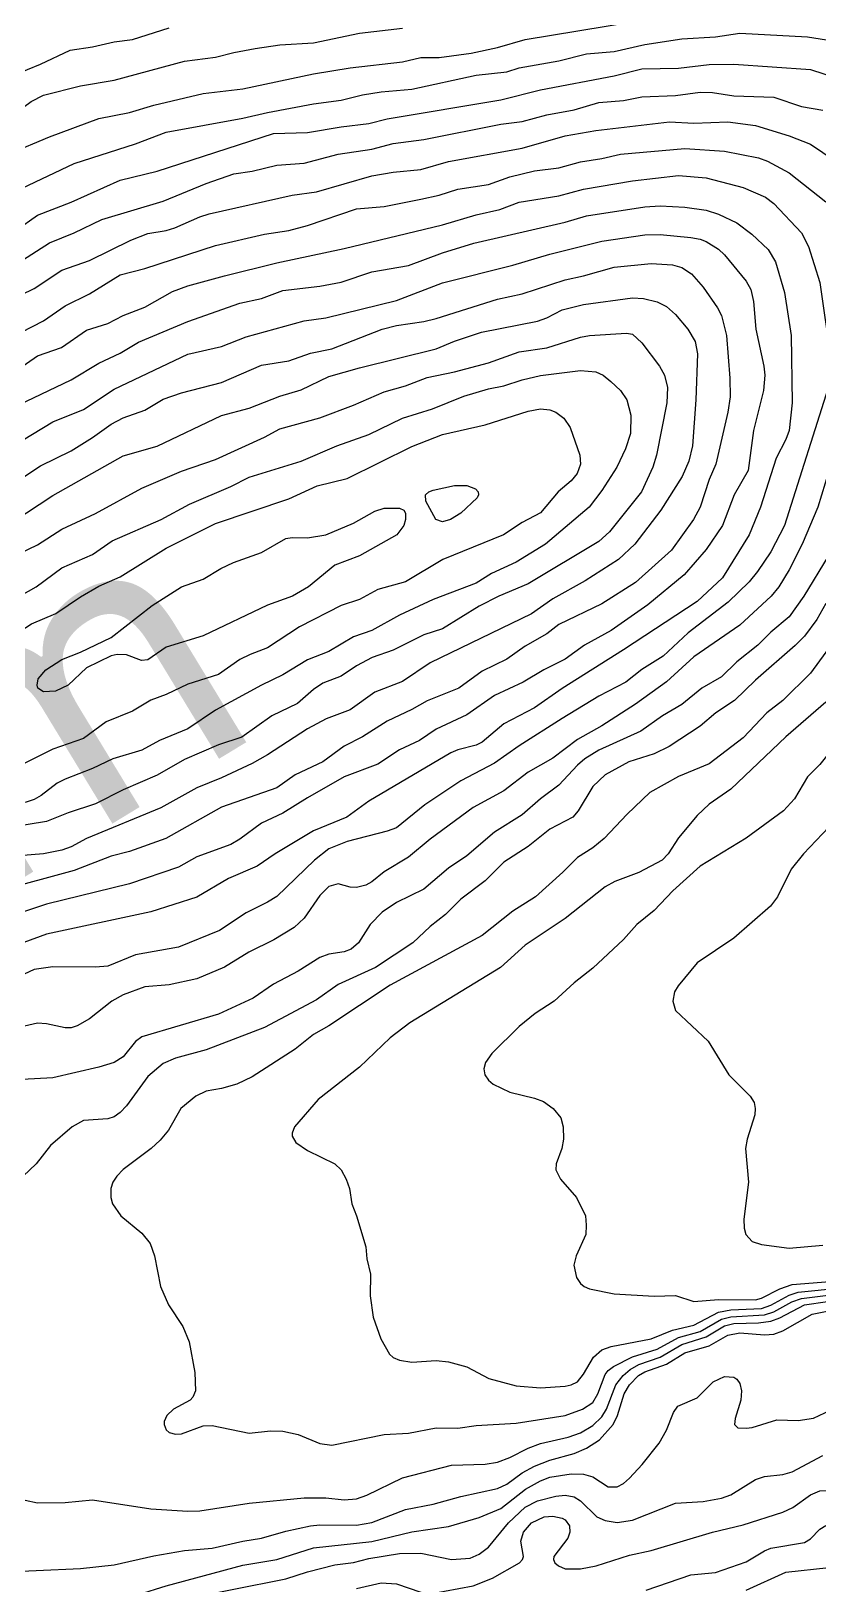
# Model space of a CAD drawing. Extents: x 474277 to 475042, y 254928 to 255625.
# Drawn here: x 474304.84 to 474324.56, y 255311.09 to 255349.94 of the extents above; entities that cross this region are included whole.
import ezdxf

# ---------------------------------------------------------------- set-up
doc = ezdxf.new("R2010")
doc.units = 0
doc.header["$MEASUREMENT"] = 0
doc.layers.add('BaseMapV2_DTM_export_MonNov09090547073261 — entities', color=1, linetype='CONTINUOUS')
doc.styles.get("Standard").update_dxf_attribs({"font": 'romans.shx'})

msp = doc.modelspace()

# ---------------------------------------------------------------- linework, layer by layer
at = {"layer": 'BaseMapV2_DTM_export_MonNov09090547073261 — entities', "color": 15, "linetype": 'Continuous', "true_color": 0xb7484b}
for points in [[(474304.31, 255346.882, 87.75), (474305.307, 255347.298, 87.75), (474306.534, 255347.756, 87.75), (474307.301, 255347.906, 87.75), (474307.914, 255348.095, 87.75), (474309.141, 255348.385, 87.75), (474310.138, 255348.497, 87.75), (474311.901, 255348.874, 87.75), (474312.821, 255349.025, 87.75), (474314.125, 255349.178, 87.75), (474314.585, 255349.281, 87.75), (474315.045, 255349.287, 87.75), (474315.839, 255349.394, 87.75), (474316.502, 255349.533, 87.75), (474317.192, 255349.734, 87.75), (474319.876, 255350.172, 87.75)], [(474303.774, 255348.587, 87.25), (474305.077, 255349.117, 87.25), (474305.823, 255349.471, 87.25), (474306.381, 255349.55, 87.25), (474306.917, 255349.678, 87.25), (474307.377, 255349.737, 87.25), (474308.298, 255350.028, 87.25)], [(474304.464, 255347.904, 87.5), (474304.847, 255348.181, 87.5), (474305.154, 255348.341, 87.5), (474306.074, 255348.575, 87.5), (474306.917, 255348.717, 87.5), (474308.681, 255349.189, 87.5), (474309.448, 255349.289, 87.5), (474309.908, 255349.411, 87.5), (474310.444, 255349.508, 87.5), (474311.058, 255349.598, 87.5), (474311.901, 255349.651, 87.5), (474313.051, 255349.893, 87.5), (474314.125, 255350.016, 87.5)], [(474304.617, 255346.019, 88), (474305.921, 255346.638, 88), (474307.454, 255347.126, 88), (474308.221, 255347.419, 88), (474310.138, 255347.766, 88), (474310.751, 255347.913, 88), (474311.901, 255348.125, 88), (474312.591, 255348.214, 88), (474313.128, 255348.35, 88), (474313.588, 255348.423, 88), (474314.355, 255348.492, 88), (474315.965, 255348.839, 88), (474316.732, 255348.928, 88), (474317.039, 255349.023, 88), (474318.035, 255349.199, 88), (474318.725, 255349.374, 88), (474319.416, 255349.437, 88), (474320.182, 255349.61, 88), (474321.102, 255349.749, 88), (474321.946, 255349.797, 88), (474322.559, 255349.888, 88), (474324.246, 255349.803, 88), (474325.243, 255349.645, 88)], [(474304.464, 255344.958, 88.25), (474305, 255345.345, 88.25), (474305.844, 255345.669, 88.25), (474307.071, 255346.216, 88.25), (474307.991, 255346.444, 88.25), (474310.905, 255347.381, 88.25), (474311.748, 255347.41, 88.25), (474312.591, 255347.554, 88.25), (474313.281, 255347.631, 88.25), (474313.742, 255347.751, 88.25), (474316.579, 255348.227, 88.25), (474317.575, 255348.479, 88.25), (474319.416, 255348.822, 88.25), (474320.106, 255348.999, 88.25), (474321.026, 255349.014, 88.25), (474321.793, 255349.109, 88.25), (474322.406, 255349.119, 88.25), (474324.323, 255348.981, 88.25), (474325.32, 255348.656, 88.25)], [(474304.54, 255344.157, 88.5), (474305.307, 255344.649, 88.5), (474305.921, 255344.901, 88.5), (474306.611, 255345.239, 88.5), (474308.144, 255345.691, 88.5), (474309.218, 255346.131, 88.5), (474309.908, 255346.377, 88.5), (474310.368, 255346.444, 88.5), (474310.981, 255346.597, 88.5), (474311.671, 255346.641, 88.5), (474312.515, 255346.872, 88.5), (474313.358, 255346.994, 88.5), (474313.895, 255347.137, 88.5), (474314.662, 255347.236, 88.5), (474316.579, 255347.617, 88.5), (474317.115, 255347.685, 88.5), (474317.729, 255347.851, 88.5), (474318.419, 255347.977, 88.5), (474319.032, 255348.156, 88.5), (474319.646, 255348.211, 88.5), (474320.106, 255348.3, 88.5), (474320.949, 255348.337, 88.5), (474321.562, 255348.414, 88.5), (474321.869, 255348.406, 88.5), (474322.406, 255348.325, 88.5), (474323.403, 255348.29, 88.5), (474324.093, 255348.062, 88.5), (474324.63, 255347.968, 88.5)], [(474303.917, 255343.03, 88.75), (474304.924, 255343.511, 88.75), (474305.614, 255343.971, 88.75), (474306.304, 255344.215, 88.75), (474307.338, 255344.717, 88.75), (474307.761, 255344.887, 88.75), (474308.221, 255344.96, 88.75), (474308.437, 255345.024, 88.75), (474309.064, 255345.305, 88.75), (474309.294, 255345.377, 88.75), (474311.365, 255345.846, 88.75), (474311.978, 255345.929, 88.75), (474313.359, 255346.327, 88.75), (474313.895, 255346.418, 88.75), (474314.585, 255346.485, 88.75), (474315.275, 255346.681, 88.75), (474317.115, 255347.021, 88.75), (474318.189, 255347.33, 88.75), (474318.956, 255347.459, 88.75), (474320.796, 255347.68, 88.75), (474321.409, 255347.641, 88.75), (474322.253, 255347.673, 88.75), (474322.943, 255347.584, 88.75), (474323.786, 255347.323, 88.75), (474324.323, 255347.122, 88.75), (474324.936, 255346.702, 88.75)], [(474303.774, 255341.999, 89), (474305.154, 255342.702, 89), (474305.691, 255343.082, 89), (474306.304, 255343.378, 89), (474307.071, 255343.851, 89), (474307.684, 255344.01, 89), (474309.448, 255344.584, 89), (474310.674, 255344.871, 89), (474311.288, 255344.961, 89), (474311.748, 255345.084, 89), (474312.975, 255345.502, 89), (474313.665, 255345.559, 89), (474314.585, 255345.74, 89), (474315.045, 255345.847, 89), (474315.505, 255345.996, 89), (474316.272, 255346.112, 89), (474316.809, 255346.302, 89), (474317.422, 255346.45, 89), (474318.035, 255346.524, 89), (474318.572, 255346.678, 89), (474319.109, 255346.757, 89), (474319.569, 255346.872, 89), (474321.179, 255347.01, 89), (474322.176, 255346.945, 89), (474323.019, 255346.775, 89), (474323.249, 255346.69, 89), (474323.787, 255346.404, 89), (474324.706, 255345.681, 89)], [(474304.54, 255341.5, 89.25), (474305, 255341.829, 89.25), (474305.607, 255342.034, 89.25), (474306.227, 255342.468, 89.25), (474306.764, 255342.634, 89.25), (474307.147, 255342.835, 89.25), (474307.684, 255343.047, 89.25), (474308.374, 255343.437, 89.25), (474308.758, 255343.576, 89.25), (474309.678, 255343.83, 89.25), (474310.981, 255344.154, 89.25), (474312.668, 255344.508, 89.25), (474315.122, 255345.103, 89.25), (474315.965, 255345.355, 89.25), (474316.555, 255345.484, 89.25), (474317.039, 255345.665, 89.25), (474318.035, 255345.827, 89.25), (474318.649, 255345.992, 89.25), (474319.876, 255346.203, 89.25), (474321.026, 255346.333, 89.25), (474321.716, 255346.276, 89.25), (474322.636, 255346.034, 89.25), (474323.199, 255345.791, 89.25), (474323.402, 255345.637, 89.25), (474324.093, 255344.902, 89.25), (474324.274, 255344.564, 89.25), (474324.553, 255343.665, 89.25), (474324.822, 255341.804, 89.25)], [(474304.54, 255340.603, 89.5), (474305.844, 255341.225, 89.5), (474306.534, 255341.648, 89.5), (474307.071, 255341.896, 89.5), (474307.531, 255342.168, 89.5), (474308.758, 255342.685, 89.5), (474310.061, 255343.148, 89.5), (474310.598, 255343.265, 89.5), (474311.135, 255343.459, 89.5), (474312.055, 255343.573, 89.5), (474312.591, 255343.673, 89.5), (474313.358, 255343.93, 89.5), (474314.278, 255344.09, 89.5), (474315.122, 255344.399, 89.5), (474315.906, 255344.641, 89.5), (474318.189, 255345.171, 89.5), (474318.725, 255345.329, 89.5), (474320.182, 255345.551, 89.5), (474320.566, 255345.574, 89.5), (474321.179, 255345.546, 89.5), (474321.716, 255345.465, 89.5), (474322.023, 255345.37, 89.5), (474322.483, 255345.148, 89.5), (474322.859, 255344.871, 89.5), (474323.265, 255344.487, 89.5), (474323.447, 255344.18, 89.5), (474323.672, 255343.414, 89.5), (474323.836, 255342.34, 89.5), (474323.865, 255340.653, 89.5), (474323.788, 255339.963, 89.5), (474323.709, 255339.738, 89.5), (474323.463, 255339.273, 89.5), (474323.069, 255338.046, 89.5), (474322.789, 255337.359, 89.5), (474322.119, 255336.283, 89.5), (474321.486, 255335.69, 89.5), (474319.646, 255334.479, 89.5), (474318.112, 255333.517, 89.5), (474317.422, 255333.029, 89.5), (474316.655, 255332.635, 89.5), (474316.118, 255332.171, 89.5), (474315.965, 255332.099, 89.5), (474315.505, 255331.983, 89.5), (474315.337, 255331.912, 89.5), (474313.281, 255330.704, 89.5), (474312.733, 255330.302, 89.5), (474311.901, 255329.959, 89.5), (474310.944, 255329.382, 89.5), (474310.493, 255329.075, 89.5), (474309.776, 255328.769, 89.5), (474308.988, 255328.302, 89.5), (474307.837, 255327.937, 89.5), (474305.23, 255327.376, 89.5), (474303.927, 255326.901, 89.5)], [(474303.39, 255338.975, 89.75), (474305.384, 255340.182, 89.75), (474306.151, 255340.487, 89.75), (474306.917, 255340.998, 89.75), (474308.758, 255341.868, 89.75), (474309.601, 255342.063, 89.75), (474310.214, 255342.306, 89.75), (474311.671, 255342.706, 89.75), (474312.208, 255342.777, 89.75), (474313.972, 255343.215, 89.75), (474315.122, 255343.651, 89.75), (474316.885, 255344.093, 89.75), (474317.805, 255344.372, 89.75), (474319.109, 255344.693, 89.75), (474320.182, 255344.856, 89.75), (474320.566, 255344.864, 89.75), (474321.332, 255344.786, 89.75), (474321.562, 255344.744, 89.75), (474321.716, 255344.683, 89.75), (474322.023, 255344.496, 89.75), (474322.176, 255344.351, 89.75), (474322.713, 255343.693, 89.75), (474322.829, 255343.49, 89.75), (474322.901, 255343.184, 89.75), (474322.955, 255342.494, 89.75), (474323.158, 255341.573, 89.75), (474323.177, 255341.343, 89.75), (474323.144, 255340.96, 89.75), (474322.901, 255339.963, 89.75), (474322.762, 255338.967, 89.75), (474322.417, 255338.353, 89.75), (474322.124, 255337.586, 89.75), (474321.716, 255336.987, 89.75), (474321.162, 255336.36, 89.75), (474320.259, 255335.607, 89.75), (474319.339, 255334.964, 89.75), (474318.675, 255334.596, 89.75), (474318.189, 255334.246, 89.75), (474317.658, 255333.983, 89.75), (474317.141, 255333.676, 89.75), (474316.425, 255333.34, 89.75), (474315.735, 255332.86, 89.75), (474314.968, 255332.5, 89.75), (474314.546, 255332.219, 89.75), (474314.048, 255331.987, 89.75), (474313.511, 255331.623, 89.75), (474312.668, 255331.308, 89.75), (474311.748, 255330.787, 89.75), (474311.135, 255330.398, 89.75), (474310.603, 255330.149, 89.75), (474310.061, 255329.752, 89.75), (474309.831, 255329.62, 89.75), (474308.988, 255329.306, 89.75), (474308.528, 255329.054, 89.75), (474307.301, 255328.635, 89.75), (474305.23, 255328.128, 89.75), (474304.402, 255327.848, 89.75)], [(474304.31, 255338.575, 90), (474305.077, 255339.082, 90), (474305.844, 255339.454, 90), (474306.381, 255339.791, 90), (474306.841, 255340.124, 90), (474307.147, 255340.276, 90), (474307.684, 255340.474, 90), (474308.144, 255340.746, 90), (474308.604, 255340.903, 90), (474309.601, 255341.161, 90), (474310.598, 255341.593, 90), (474311.288, 255341.707, 90), (474311.825, 255341.899, 90), (474312.361, 255342.003, 90), (474313.618, 255342.494, 90), (474313.972, 255342.587, 90), (474314.662, 255342.686, 90), (474314.968, 255342.759, 90), (474316.502, 255343.243, 90), (474317.115, 255343.378, 90), (474318.189, 255343.725, 90), (474318.649, 255343.824, 90), (474319.416, 255344.047, 90), (474320.336, 255344.135, 90), (474320.872, 255344.104, 90), (474321.102, 255344.036, 90), (474321.348, 255343.874, 90), (474321.639, 255343.547, 90), (474321.999, 255343.03, 90), (474322.099, 255342.839, 90), (474322.219, 255342.34, 90), (474322.303, 255341.267, 90), (474322.31, 255340.807, 90), (474322.258, 255340.423, 90), (474321.959, 255339.12, 90), (474321.79, 255338.736, 90), (474321.568, 255338.046, 90), (474321.396, 255337.74, 90), (474320.846, 255336.973, 90), (474319.952, 255336.162, 90), (474319.109, 255335.635, 90), (474318.035, 255335.112, 90), (474317.729, 255334.878, 90), (474317.192, 255334.571, 90), (474316.732, 255334.246, 90), (474316.118, 255333.952, 90), (474315.534, 255333.522, 90), (474314.738, 255333.21, 90), (474314.355, 255332.987, 90), (474313.742, 255332.698, 90), (474313.128, 255332.309, 90), (474312.668, 255332.076, 90), (474312.13, 255331.682, 90), (474311.441, 255331.362, 90), (474310.981, 255331.035, 90), (474309.601, 255330.547, 90), (474308.214, 255329.765, 90), (474307.301, 255329.443, 90), (474306.841, 255329.328, 90), (474305.921, 255328.967, 90), (474304.043, 255328.462, 90)], [(474304.387, 255337.68, 90.25), (474305.384, 255338.341, 90.25), (474307.147, 255339.327, 90.25), (474307.991, 255339.568, 90.25), (474309.601, 255340.338, 90.25), (474310.291, 255340.522, 90.25), (474311.058, 255340.817, 90.25), (474311.595, 255340.981, 90.25), (474312.285, 255341.314, 90.25), (474313.051, 255341.532, 90.25), (474314.968, 255342.006, 90.25), (474315.428, 255342.199, 90.25), (474316.099, 255342.417, 90.25), (474317.499, 255342.695, 90.25), (474317.729, 255342.779, 90.25), (474318.112, 255342.977, 90.25), (474318.649, 255343.113, 90.25), (474319.876, 255343.275, 90.25), (474320.15, 255343.26, 90.25), (474320.489, 255343.178, 90.25), (474320.719, 255343.064, 90.25), (474320.949, 255342.863, 90.25), (474321.256, 255342.495, 90.25), (474321.436, 255342.187, 90.25), (474321.494, 255341.88, 90.25), (474321.458, 255340.73, 90.25), (474321.369, 255339.58, 90.25), (474321.282, 255339.197, 90.25), (474321.111, 255338.813, 90.25), (474320.581, 255337.97, 90.25), (474319.932, 255337.126, 90.25), (474319.526, 255336.743, 90.25), (474318.686, 255336.206, 90.25), (474317.882, 255335.76, 90.25), (474317.345, 255335.383, 90.25), (474314.815, 255334.16, 90.25), (474314.125, 255333.689, 90.25), (474313.435, 255333.421, 90.25), (474312.821, 255332.984, 90.25), (474312.218, 255332.756, 90.25), (474311.748, 255332.507, 90.25), (474310.751, 255331.859, 90.25), (474310.368, 255331.644, 90.25), (474309.601, 255331.28, 90.25), (474308.988, 255331.035, 90.25), (474308.083, 255330.532, 90.25), (474306.227, 255329.77, 90.25), (474305.844, 255329.562, 90.25), (474305.614, 255329.473, 90.25), (474305.154, 255329.381, 90.25), (474304.54, 255329.335, 90.25)], [(474304.31, 255336.773, 90.5), (474305, 255337.102, 90.5), (474305.614, 255337.495, 90.5), (474306.457, 255337.891, 90.5), (474307.607, 255338.519, 90.5), (474308.604, 255338.947, 90.5), (474309.448, 255339.234, 90.5), (474310.674, 255339.797, 90.5), (474311.058, 255340.006, 90.5), (474312.055, 255340.283, 90.5), (474312.898, 255340.597, 90.5), (474313.665, 255340.925, 90.5), (474314.202, 255341.083, 90.5), (474314.738, 255341.283, 90.5), (474315.428, 255341.429, 90.5), (474316.272, 255341.654, 90.5), (474317.039, 255341.928, 90.5), (474317.729, 255342.026, 90.5), (474318.572, 255342.292, 90.5), (474318.802, 255342.337, 90.5), (474319.722, 255342.399, 90.5), (474319.876, 255342.366, 90.5), (474320.106, 255342.15, 90.5), (474320.545, 255341.573, 90.5), (474320.673, 255341.343, 90.5), (474320.751, 255341.037, 90.5), (474320.735, 255340.653, 90.5), (474320.472, 255339.35, 90.5), (474320.378, 255339.043, 90.5), (474320.097, 255338.43, 90.5), (474319.3, 255337.433, 90.5), (474319.032, 255337.189, 90.5), (474317.269, 255336.13, 90.5), (474316.532, 255335.823, 90.5), (474316.042, 255335.57, 90.5), (474315.122, 255335.006, 90.5), (474314.662, 255334.855, 90.5), (474313.895, 255334.47, 90.5), (474313.364, 255334.289, 90.5), (474312.975, 255334.078, 90.5), (474312.591, 255333.824, 90.5), (474312.131, 255333.648, 90.5), (474311.901, 255333.488, 90.5), (474311.502, 255333.139, 90.5), (474310.86, 255332.832, 90.5), (474310.113, 255332.296, 90.5), (474309.524, 255332.112, 90.5), (474308.681, 255331.742, 90.5), (474307.991, 255331.35, 90.5), (474307.147, 255330.983, 90.5), (474306.457, 255330.635, 90.5), (474305.767, 255330.412, 90.5), (474305.23, 255330.188, 90.5), (474304.31, 255330.039, 90.5)], [(474302.623, 255334.728, 90.75), (474304.969, 255336.053, 90.75), (474305.614, 255336.532, 90.75), (474306.381, 255336.866, 90.75), (474306.871, 255337.203, 90.75), (474308.096, 255337.74, 90.75), (474308.798, 255338.123, 90.75), (474309.831, 255338.566, 90.75), (474310.291, 255338.8, 90.75), (474311.595, 255339.194, 90.75), (474312.481, 255339.58, 90.75), (474313.281, 255339.861, 90.75), (474314.125, 255340.267, 90.75), (474314.872, 255340.5, 90.75), (474315.658, 255340.819, 90.75), (474316.272, 255341.007, 90.75), (474316.655, 255341.081, 90.75), (474317.115, 255341.23, 90.75), (474317.575, 255341.339, 90.75), (474318.572, 255341.46, 90.75), (474318.956, 255341.429, 90.75), (474319.142, 255341.343, 90.75), (474319.331, 255341.19, 90.75), (474319.571, 255340.96, 90.75), (474319.729, 255340.73, 90.75), (474319.833, 255340.347, 90.75), (474319.819, 255339.887, 90.75), (474319.697, 255339.503, 90.75), (474319.478, 255339.043, 90.75), (474319.109, 255338.462, 90.75), (474318.786, 255338.046, 90.75), (474317.701, 255337.126, 90.75), (474316.962, 255336.671, 90.75), (474316.349, 255336.393, 90.75), (474315.965, 255336.147, 90.75), (474314.892, 255335.737, 90.75), (474314.048, 255335.349, 90.75), (474313.358, 255334.969, 90.75), (474312.898, 255334.81, 90.75), (474312.285, 255334.444, 90.75), (474311.748, 255334.232, 90.75), (474311.135, 255333.855, 90.75), (474310.598, 255333.602, 90.75), (474309.448, 255332.978, 90.75), (474308.758, 255332.51, 90.75), (474308.054, 255332.219, 90.75), (474307.607, 255331.974, 90.75), (474306.89, 255331.759, 90.75), (474306.381, 255331.514, 90.75), (474305.691, 255331.254, 90.75), (474305.493, 255331.146, 90.75), (474305.098, 255330.839, 90.75), (474304.924, 255330.741, 90.75), (474304.694, 255330.667, 90.75)], [(474324.811, 255341.19, 89.25), (474323.668, 255337.586, 89.25), (474323.326, 255336.93, 89.25), (474323, 255336.436, 89.25), (474322.789, 255336.18, 89.25), (474322.265, 255335.669, 89.25), (474321.266, 255334.903, 89.25), (474320.642, 255334.322, 89.25), (474320.106, 255333.987, 89.25), (474319.709, 255333.676, 89.25), (474319.032, 255333.328, 89.25), (474318.112, 255332.769, 89.25), (474317.039, 255332.087, 89.25), (474316.425, 255331.647, 89.25), (474315.582, 255331.207, 89.25), (474314.686, 255330.609, 89.25), (474313.972, 255330.036, 89.25), (474313.742, 255329.949, 89.25), (474312.745, 255329.695, 89.25), (474312.285, 255329.511, 89.25), (474311.929, 255329.229, 89.25), (474310.981, 255328.322, 89.25), (474310.751, 255328.176, 89.25), (474310.214, 255327.908, 89.25), (474309.555, 255327.465, 89.25), (474308.528, 255327.049, 89.25), (474307.454, 255326.863, 89.25), (474306.764, 255326.577, 89.25), (474306.457, 255326.551, 89.25), (474305.384, 255326.56, 89.25), (474304.924, 255326.491, 89.25), (474304.004, 255326.067, 89.25)], [(474304.263, 255334.749, 91), (474304.857, 255335.133, 91), (474305.46, 255335.386, 91), (474306.074, 255335.809, 91), (474306.534, 255336.074, 91), (474307.071, 255336.31, 91), (474308.221, 255337.023, 91), (474309.448, 255337.635, 91), (474311.288, 255338.259, 91), (474311.989, 255338.583, 91), (474312.745, 255338.763, 91), (474314.355, 255339.564, 91), (474315.122, 255339.863, 91), (474316.195, 255340.105, 91), (474317.269, 255340.445, 91), (474317.575, 255340.501, 91), (474317.805, 255340.48, 91), (474317.959, 255340.419, 91), (474318.153, 255340.27, 91), (474318.316, 255340.04, 91), (474318.558, 255339.35, 91), (474318.571, 255339.12, 91), (474318.491, 255338.89, 91), (474318.342, 255338.706, 91), (474318.015, 255338.43, 91), (474317.575, 255337.902, 91), (474317.115, 255337.662, 91), (474316.648, 255337.356, 91), (474315.132, 255336.743, 91), (474314.202, 255336.185, 91), (474313.511, 255335.988, 91), (474313.051, 255335.743, 91), (474312.591, 255335.588, 91), (474311.549, 255335.056, 91), (474310.751, 255334.528, 91), (474310.316, 255334.366, 91), (474310.061, 255334.238, 91), (474309.524, 255333.869, 91), (474308.758, 255333.627, 91), (474308.221, 255333.365, 91), (474307.837, 255333.223, 91), (474307.377, 255332.948, 91), (474306.716, 255332.679, 91), (474306.151, 255332.269, 91), (474305.384, 255332, 91), (474304.617, 255331.617, 91)], [(474324.783, 255338.947, 89), (474324.502, 255338.046, 89), (474324.112, 255337.126, 89), (474323.786, 255336.484, 89), (474323.53, 255336.053, 89), (474323.339, 255335.823, 89), (474322.559, 255335.101, 89), (474321.409, 255334.31, 89), (474320.719, 255333.686, 89), (474319.952, 255333.128, 89), (474319.109, 255332.579, 89), (474318.495, 255332.242, 89), (474317.882, 255331.778, 89), (474317.269, 255331.423, 89), (474316.655, 255330.956, 89), (474315.888, 255330.541, 89), (474314.815, 255329.752, 89), (474314.278, 255329.298, 89), (474313.665, 255328.934, 89), (474313.358, 255328.686, 89), (474313.205, 255328.603, 89), (474312.975, 255328.546, 89), (474312.821, 255328.554, 89), (474312.515, 255328.633, 89), (474312.285, 255328.564, 89), (474312.055, 255328.341, 89), (474311.671, 255327.78, 89), (474311.415, 255327.542, 89), (474310.908, 255327.235, 89), (474310.281, 255326.928, 89), (474309.678, 255326.553, 89), (474308.988, 255326.262, 89), (474308.298, 255326.113, 89), (474307.684, 255326.059, 89), (474307.147, 255325.864, 89), (474306.857, 255325.702, 89), (474306.304, 255325.263, 89), (474305.997, 255325.09, 89), (474305.844, 255325.035, 89), (474305.691, 255325.033, 89), (474305.23, 255325.135, 89), (474305, 255325.155, 89), (474304.464, 255325.025, 89)], [(474315.322, 255337.74, 91.25), (474315.122, 255337.679, 91.25), (474314.956, 255337.74, 91.25), (474314.707, 255338.2, 91.25), (474314.704, 255338.353, 91.25), (474314.783, 255338.43, 91.25), (474314.892, 255338.472, 91.25), (474315.428, 255338.588, 91.25), (474315.735, 255338.587, 91.25), (474315.95, 255338.506, 91.25), (474316.017, 255338.43, 91.25), (474316.027, 255338.353, 91.25), (474315.995, 255338.276, 91.25), (474315.579, 255337.893, 91.25), (474315.322, 255337.74, 91.25)], [(474305.45, 255333.446, 91.25), (474305.154, 255333.429, 91.25), (474305.014, 255333.522, 91.25), (474304.993, 255333.599, 91.25), (474305.021, 255333.753, 91.25), (474305.213, 255333.983, 91.25), (474305.614, 255334.238, 91.25), (474306.074, 255334.422, 91.25), (474306.841, 255334.789, 91.25), (474307.867, 255335.593, 91.25), (474308.604, 255336.055, 91.25), (474309.141, 255336.247, 91.25), (474309.582, 255336.513, 91.25), (474309.905, 255336.666, 91.25), (474310.598, 255336.915, 91.25), (474311.211, 255337.268, 91.25), (474311.365, 255337.292, 91.25), (474311.748, 255337.28, 91.25), (474312.208, 255337.358, 91.25), (474312.898, 255337.643, 91.25), (474313.435, 255337.95, 91.25), (474313.665, 255338.021, 91.25), (474314.048, 255338.018, 91.25), (474314.156, 255337.97, 91.25), (474314.2, 255337.893, 91.25), (474314.204, 255337.74, 91.25), (474314.162, 255337.586, 91.25), (474313.981, 255337.356, 91.25), (474313.051, 255336.833, 91.25), (474312.438, 255336.597, 91.25), (474311.776, 255336.053, 91.25), (474311.38, 255335.823, 91.25), (474310.751, 255335.597, 91.25), (474309.141, 255334.828, 91.25), (474308.221, 255334.548, 91.25), (474307.761, 255334.23, 91.25), (474307.601, 255334.213, 91.25), (474307.224, 255334.358, 91.25), (474306.994, 255334.363, 91.25), (474306.841, 255334.333, 91.25), (474306.227, 255334.031, 91.25), (474305.767, 255333.603, 91.25), (474305.45, 255333.446, 91.25)], [(474324.762, 255336.82, 88.75), (474324.156, 255335.823, 88.75), (474323.786, 255335.306, 88.75), (474323.326, 255334.92, 88.75), (474323.005, 255334.596, 88.75), (474322.483, 255334.179, 88.75), (474322.099, 255333.806, 88.75), (474321.605, 255333.522, 88.75), (474321.102, 255333.116, 88.75), (474320.626, 255332.832, 88.75), (474320.079, 255332.449, 88.75), (474319.032, 255331.977, 88.75), (474318.678, 255331.759, 88.75), (474318.495, 255331.603, 88.75), (474318.035, 255331.102, 88.75), (474317.575, 255330.755, 88.75), (474317.115, 255330.355, 88.75), (474316.425, 255329.923, 88.75), (474315.735, 255329.338, 88.75), (474315.275, 255329.03, 88.75), (474314.662, 255328.504, 88.75), (474313.972, 255328.165, 88.75), (474313.613, 255327.925, 88.75), (474313.313, 255327.618, 88.75), (474313.023, 255327.158, 88.75), (474312.843, 255327.005, 88.75), (474312.668, 255326.938, 88.75), (474312.285, 255326.877, 88.75), (474312.055, 255326.792, 88.75), (474311.518, 255326.456, 88.75), (474310.905, 255326.128, 88.75), (474310.393, 255325.778, 88.75), (474309.524, 255325.381, 88.75), (474307.607, 255324.812, 88.75), (474307.454, 255324.694, 88.75), (474307.147, 255324.313, 88.75), (474306.917, 255324.167, 88.75), (474306.534, 255324.05, 88.75), (474305.384, 255323.789, 88.75), (474304.617, 255323.742, 88.75)], [(474324.706, 255335.641, 88.5), (474324.476, 255335.237, 88.5), (474324.169, 255334.823, 88.5), (474323.939, 255334.588, 88.5), (474322.943, 255333.725, 88.5), (474322.421, 255333.216, 88.5), (474321.953, 255332.909, 88.5), (474321.562, 255332.572, 88.5), (474320.787, 255332.066, 88.5), (474320.412, 255331.885, 88.5), (474319.784, 255331.682, 88.5), (474319.186, 255331.357, 88.5), (474318.879, 255331.063, 88.5), (474318.515, 255330.455, 88.5), (474318.383, 255330.302, 88.5), (474317.805, 255330, 88.5), (474317.269, 255329.571, 88.5), (474316.655, 255329.177, 88.5), (474316.195, 255328.711, 88.5), (474315.582, 255328.251, 88.5), (474315.198, 255327.864, 88.5), (474314.815, 255327.567, 88.5), (474314.384, 255327.158, 88.5), (474313.452, 255326.545, 88.5), (474312.515, 255326.122, 88.5), (474311.978, 255325.734, 88.5), (474310.674, 255325.042, 88.5), (474309.218, 255324.487, 88.5), (474308.451, 255324.277, 88.5), (474308.144, 255324.145, 88.5), (474307.761, 255323.822, 88.5), (474307.224, 255323.088, 88.5), (474307.071, 255322.92, 88.5), (474306.917, 255322.814, 88.5), (474306.764, 255322.759, 88.5), (474306.151, 255322.722, 88.5), (474305.869, 255322.558, 88.5), (474305.33, 255322.098, 88.5), (474304.968, 255321.638, 88.5), (474304.644, 255321.331, 88.5)], [(474324.86, 255334.643, 88.25), (474324.323, 255333.898, 88.25), (474323.634, 255333.216, 88.25), (474323.228, 255332.909, 88.25), (474322.636, 255332.282, 88.25), (474321.793, 255331.635, 88.25), (474321.026, 255331.315, 88.25), (474320.303, 255330.916, 88.25), (474319.743, 255330.379, 88.25), (474319.168, 255329.765, 88.25), (474318.879, 255329.537, 88.25), (474318.495, 255329.294, 88.25), (474318.135, 255328.922, 88.25), (474317.447, 255328.309, 88.25), (474316.885, 255327.954, 88.25), (474316.118, 255327.34, 88.25), (474313.818, 255326.105, 88.25), (474312.285, 255325.082, 88.25), (474311.901, 255324.867, 88.25), (474311.441, 255324.506, 88.25), (474310.368, 255323.813, 88.25), (474309.984, 255323.632, 88.25), (474309.601, 255323.519, 88.25), (474309.218, 255323.451, 88.25), (474308.958, 255323.325, 88.25), (474308.588, 255323.018, 88.25), (474308.28, 255322.481, 88.25), (474308.067, 255322.225, 88.25), (474307.848, 255322.021, 88.25), (474307.147, 255321.495, 88.25), (474306.99, 255321.331, 88.25), (474306.89, 255321.178, 88.25), (474306.837, 255321.024, 88.25), (474306.833, 255320.794, 88.25), (474306.877, 255320.641, 88.25), (474307.087, 255320.334, 88.25), (474307.607, 255319.908, 88.25), (474307.821, 255319.644, 88.25), (474307.924, 255319.337, 88.25), (474308.076, 255318.571, 88.25), (474308.28, 255318.111, 88.25), (474308.636, 255317.574, 88.25), (474308.792, 255317.19, 88.25), (474308.933, 255316.424, 88.25), (474308.95, 255315.964, 88.25), (474308.889, 255315.81, 88.25), (474308.816, 255315.734, 88.25), (474308.401, 255315.504, 88.25), (474308.236, 255315.35, 88.25), (474308.17, 255315.197, 88.25), (474308.169, 255315.12, 88.25), (474308.221, 255314.993, 88.25), (474308.298, 255314.926, 88.25), (474308.451, 255314.88, 88.25), (474308.604, 255314.888, 88.25), (474309.141, 255315.089, 88.25), (474309.371, 255315.101, 88.25), (474310.291, 255314.909, 88.25), (474310.828, 255314.969, 88.25), (474311.135, 255314.957, 88.25), (474311.518, 255314.871, 88.25), (474312.055, 255314.652, 88.25), (474312.361, 255314.611, 88.25), (474313.665, 255314.876, 88.25), (474314.278, 255314.906, 88.25), (474314.968, 255315.04, 88.25), (474315.505, 255315.034, 88.25), (474315.965, 255315.095, 88.25), (474316.962, 255315.158, 88.25), (474318.189, 255315.348, 88.25), (474318.626, 255315.504, 88.25), (474318.879, 255315.677, 88.25), (474319.008, 255315.887, 88.25), (474319.186, 255316.375, 88.25), (474319.262, 255316.474, 88.25), (474319.398, 255316.577, 88.25), (474319.876, 255316.816, 88.25), (474320.489, 255317.002, 88.25), (474321.026, 255317.294, 88.25), (474321.562, 255317.447, 88.25), (474322.099, 255317.756, 88.25), (474322.329, 255317.81, 88.25), (474323.173, 255317.863, 88.25), (474323.403, 255317.937, 88.25), (474323.858, 255318.187, 88.25), (474324.093, 255318.275, 88.25), (474325.166, 255318.403, 88.25)], [(474324.706, 255333.173, 88), (474323.709, 255332.311, 88), (474322.329, 255331.004, 88), (474321.793, 255330.623, 88), (474321.486, 255330.342, 88), (474321.026, 255329.781, 88), (474320.766, 255329.382, 88), (474320.617, 255329.229, 88), (474320.029, 255328.918, 88), (474319.432, 255328.692, 88), (474319.186, 255328.561, 88), (474318.189, 255327.764, 88), (474317.192, 255327.099, 88), (474316.576, 255326.545, 88), (474314.311, 255325.165, 88), (474313.818, 255324.782, 88), (474313.051, 255324.054, 88), (474312.014, 255323.248, 88), (474311.423, 255322.558, 88), (474311.369, 255322.404, 88), (474311.371, 255322.328, 88), (474311.457, 255322.174, 88), (474311.748, 255321.967, 88), (474312.433, 255321.638, 88), (474312.593, 255321.484, 88), (474312.721, 255321.254, 88), (474312.798, 255321.024, 88), (474312.858, 255320.641, 88), (474312.979, 255320.334, 88), (474313.207, 255319.567, 88), (474313.23, 255319.261, 88), (474313.324, 255318.877, 88), (474313.318, 255318.341, 88), (474313.393, 255317.804, 88), (474313.586, 255317.267, 88), (474313.799, 255316.884, 88), (474313.895, 255316.794, 88), (474314.048, 255316.728, 88), (474314.355, 255316.684, 88), (474314.968, 255316.727, 88), (474315.275, 255316.687, 88), (474315.735, 255316.566, 88), (474316.286, 255316.27, 88), (474316.962, 255316.092, 88), (474317.575, 255316.043, 88), (474318.189, 255316.078, 88), (474318.342, 255316.112, 88), (474318.498, 255316.194, 88), (474318.649, 255316.379, 88), (474318.901, 255316.807, 88), (474319.109, 255316.991, 88), (474319.339, 255317.07, 88), (474320.336, 255317.264, 88), (474320.872, 255317.478, 88), (474321.409, 255317.609, 88), (474322.023, 255317.931, 88), (474322.329, 255317.985, 88), (474323.096, 255318.025, 88), (474323.326, 255318.108, 88), (474323.786, 255318.355, 88), (474324.016, 255318.43, 88), (474325.09, 255318.541, 88)], [(474324.916, 255332.066, 87.75), (474324.553, 255331.618, 87.75), (474324.246, 255331.305, 87.75), (474323.925, 255330.762, 87.75), (474323.649, 255330.455, 87.75), (474322.713, 255329.775, 87.75), (474321.562, 255329.074, 87.75), (474320.884, 255328.462, 87.75), (474320.412, 255327.97, 87.75), (474319.985, 255327.618, 87.75), (474319.646, 255327.245, 87.75), (474318.879, 255326.529, 87.75), (474318.419, 255326.163, 87.75), (474317.912, 255325.702, 87.75), (474317.437, 255325.395, 87.75), (474317.039, 255325.068, 87.75), (474316.361, 255324.398, 87.75), (474316.203, 255324.168, 87.75), (474316.16, 255324.015, 87.75), (474316.184, 255323.861, 87.75), (474316.272, 255323.731, 87.75), (474316.391, 255323.631, 87.75), (474316.809, 255323.431, 87.75), (474317.422, 255323.28, 87.75), (474317.652, 255323.191, 87.75), (474317.89, 255323.018, 87.75), (474318.08, 255322.788, 87.75), (474318.144, 255322.558, 87.75), (474318.145, 255322.251, 87.75), (474318.106, 255322.021, 87.75), (474317.969, 255321.638, 87.75), (474317.954, 255321.484, 87.75), (474318.071, 255321.254, 87.75), (474318.47, 255320.794, 87.75), (474318.695, 255320.334, 87.75), (474318.719, 255320.104, 87.75), (474318.704, 255319.874, 87.75), (474318.462, 255319.337, 87.75), (474318.41, 255319.107, 87.75), (474318.474, 255318.801, 87.75), (474318.572, 255318.649, 87.75), (474318.663, 255318.571, 87.75), (474318.802, 255318.511, 87.75), (474319.416, 255318.386, 87.75), (474320.412, 255318.328, 87.75), (474320.949, 255318.351, 87.75), (474321.409, 255318.197, 87.75), (474322.023, 255318.247, 87.75), (474322.943, 255318.241, 87.75), (474323.096, 255318.28, 87.75), (474323.556, 255318.514, 87.75), (474323.863, 255318.62, 87.75), (474325.013, 255318.717, 87.75)], [(474324.783, 255330.049, 87.5), (474324.146, 255329.382, 87.5), (474323.835, 255328.999, 87.5), (474323.5, 255328.309, 87.5), (474323.321, 255328.078, 87.5), (474322.406, 255327.278, 87.5), (474321.486, 255326.658, 87.5), (474321.016, 255326.085, 87.5), (474320.923, 255325.932, 87.5), (474320.877, 255325.702, 87.5), (474320.949, 255325.468, 87.5), (474321.76, 255324.705, 87.5), (474322.28, 255323.861, 87.5), (474322.812, 255323.325, 87.5), (474322.911, 255323.171, 87.5), (474322.942, 255323.018, 87.5), (474322.933, 255322.865, 87.5), (474322.74, 255322.251, 87.5), (474322.698, 255322.021, 87.5), (474322.771, 255321.178, 87.5), (474322.657, 255320.258, 87.5), (474322.666, 255320.027, 87.5), (474322.707, 255319.874, 87.5), (474322.866, 255319.699, 87.5), (474323.096, 255319.619, 87.5), (474323.786, 255319.532, 87.5), (474324.63, 255319.608, 87.5)], [(474303.85, 255311.423, 88.75), (474306.074, 255311.528, 88.75), (474306.917, 255311.614, 88.75), (474307.914, 255311.843, 88.75), (474308.681, 255311.971, 88.75), (474309.371, 255312.03, 88.75), (474310.138, 255312.209, 88.75), (474310.598, 255312.28, 88.75), (474311.211, 255312.456, 88.75), (474311.825, 255312.589, 88.75), (474312.055, 255312.616, 88.75), (474312.975, 255312.611, 88.75), (474313.358, 255312.673, 88.75), (474314.202, 255313.001, 88.75), (474314.892, 255313.13, 88.75), (474315.582, 255313.328, 88.75), (474316.502, 255313.522, 88.75), (474316.732, 255313.631, 88.75), (474317.115, 255313.916, 88.75), (474317.422, 255314.079, 88.75), (474317.805, 255314.229, 88.75), (474318.419, 255314.395, 88.75), (474318.725, 255314.531, 88.75), (474319.047, 255314.737, 88.75), (474319.389, 255315.12, 88.75), (474319.5, 255315.35, 88.75), (474319.661, 255315.887, 88.75), (474319.799, 255316.117, 88.75), (474320.021, 255316.347, 88.75), (474320.182, 255316.437, 88.75), (474320.719, 255316.63, 88.75), (474321.179, 255316.911, 88.75), (474321.793, 255317.092, 88.75), (474322.253, 255317.359, 88.75), (474322.559, 255317.418, 88.75), (474323.173, 255317.366, 88.75), (474323.403, 255317.382, 88.75), (474323.633, 255317.461, 88.75), (474324.362, 255317.881, 88.75), (474325.933, 255318.199, 88.75)], [(474304.694, 255313.229, 88.5), (474305, 255313.168, 88.5), (474305.691, 255313.177, 88.5), (474306.381, 255313.24, 88.5), (474307.837, 255313.019, 88.5), (474308.758, 255312.956, 88.5), (474309.064, 255312.969, 88.5), (474310.291, 255313.162, 88.5), (474311.671, 255313.292, 88.5), (474312.208, 255313.287, 88.5), (474312.668, 255313.245, 88.5), (474312.975, 255313.269, 88.5), (474313.234, 255313.357, 88.5), (474314.125, 255313.79, 88.5), (474315.352, 255314.111, 88.5), (474316.195, 255314.134, 88.5), (474316.502, 255314.184, 88.5), (474316.809, 255314.295, 88.5), (474317.269, 255314.531, 88.5), (474317.575, 255314.649, 88.5), (474318.265, 255314.808, 88.5), (474318.572, 255314.915, 88.5), (474318.879, 255315.095, 88.5), (474319.109, 255315.317, 88.5), (474319.223, 255315.504, 88.5), (474319.455, 255316.117, 88.5), (474319.64, 255316.347, 88.5), (474319.811, 255316.5, 88.5), (474320.029, 255316.627, 88.5), (474320.566, 255316.808, 88.5), (474321.102, 255317.123, 88.5), (474321.716, 255317.315, 88.5), (474322.176, 255317.589, 88.5), (474322.406, 255317.645, 88.5), (474323.019, 255317.661, 88.5), (474323.326, 255317.708, 88.5), (474323.556, 255317.791, 88.5), (474324.169, 255318.114, 88.5), (474325.32, 255318.281, 88.5)], [(474307.531, 255310.875, 89), (474308.221, 255311.093, 89), (474310.138, 255311.607, 89), (474310.981, 255311.748, 89), (474311.901, 255312.04, 89), (474313.358, 255312.197, 89), (474314.355, 255312.445, 89), (474315.275, 255312.572, 89), (474316.042, 255312.799, 89), (474316.579, 255313.028, 89), (474317.201, 255313.51, 89), (474317.575, 255313.719, 89), (474317.805, 255313.809, 89), (474318.342, 255313.887, 89), (474318.649, 255313.882, 89), (474318.882, 255313.817, 89), (474319.262, 255313.567, 89), (474319.492, 255313.57, 89), (474319.646, 255313.647, 89), (474319.799, 255313.781, 89), (474320.117, 255314.123, 89), (474320.542, 255314.66, 89), (474320.719, 255314.979, 89), (474320.896, 255315.427, 89), (474321.006, 255315.58, 89), (474321.486, 255315.793, 89), (474321.893, 255316.194, 89), (474322.176, 255316.321, 89), (474322.406, 255316.304, 89), (474322.483, 255316.258, 89), (474322.559, 255316.147, 89), (474322.594, 255315.964, 89), (474322.584, 255315.734, 89), (474322.436, 255315.274, 89), (474322.418, 255315.12, 89), (474322.506, 255315.044, 89), (474322.713, 255315.03, 89), (474322.866, 255315.051, 89), (474323.479, 255315.238, 89), (474324.016, 255315.221, 89), (474324.4, 255315.284, 89), (474325.243, 255315.679, 89)], [(474308.528, 255310.733, 89.25), (474311.211, 255311.264, 89.25), (474311.748, 255311.446, 89.25), (474312.438, 255311.613, 89.25), (474312.898, 255311.671, 89.25), (474313.281, 255311.774, 89.25), (474314.048, 255311.896, 89.25), (474314.585, 255311.908, 89.25), (474315.352, 255311.752, 89.25), (474315.812, 255311.786, 89.25), (474316.042, 255311.885, 89.25), (474316.272, 255312.057, 89.25), (474316.771, 255312.667, 89.25), (474317.192, 255313.058, 89.25), (474317.499, 255313.22, 89.25), (474317.959, 255313.331, 89.25), (474318.189, 255313.354, 89.25), (474318.419, 255313.312, 89.25), (474318.572, 255313.216, 89.25), (474318.981, 255312.82, 89.25), (474319.186, 255312.727, 89.25), (474319.492, 255312.674, 89.25), (474319.876, 255312.736, 89.25), (474320.949, 255313.161, 89.25), (474321.639, 255313.196, 89.25), (474322.099, 255313.281, 89.25), (474322.329, 255313.37, 89.25), (474322.943, 255313.751, 89.25), (474323.173, 255313.824, 89.25), (474323.633, 255313.875, 89.25), (474323.863, 255313.939, 89.25), (474324.63, 255314.347, 89.25)], [(474314.815, 255310.892, 89.5), (474315.888, 255311.092, 89.5), (474316.376, 255311.286, 89.5), (474317.046, 255311.67, 89.5), (474317.121, 255311.746, 89.5), (474317.149, 255311.823, 89.5), (474317.084, 255312.207, 89.5), (474317.145, 255312.437, 89.5), (474317.348, 255312.667, 89.5), (474317.667, 255312.82, 89.5), (474317.882, 255312.836, 89.5), (474318.112, 255312.785, 89.5), (474318.189, 255312.743, 89.5), (474318.299, 255312.59, 89.5), (474318.306, 255312.437, 89.5), (474318.254, 255312.283, 89.5), (474317.907, 255311.823, 89.5), (474317.899, 255311.746, 89.5), (474317.936, 255311.67, 89.5), (474318.023, 255311.593, 89.5), (474318.189, 255311.521, 89.5), (474318.572, 255311.513, 89.5), (474318.961, 255311.593, 89.5), (474319.799, 255311.86, 89.5), (474320.336, 255311.978, 89.5), (474321.869, 255312.434, 89.5), (474322.636, 255312.613, 89.5), (474323.633, 255312.935, 89.5), (474323.878, 255313.05, 89.5), (474324.323, 255313.366, 89.5), (474324.553, 255313.465, 89.5), (474324.86, 255313.479, 89.5)], [(474320.217, 255310.98, 89.75), (474321.332, 255311.368, 89.75), (474321.946, 255311.428, 89.75), (474322.713, 255311.688, 89.75), (474323.173, 255311.969, 89.75), (474323.326, 255312.033, 89.75), (474324.169, 255312.178, 89.75), (474324.323, 255312.267, 89.75), (474324.553, 255312.509, 89.75), (474324.706, 255312.603, 89.75)], [(474322.713, 255310.985, 90), (474323.709, 255311.435, 90), (474324.783, 255311.554, 90)], [(474312.975, 255311.026, 89.5), (474313.588, 255311.163, 89.5), (474313.972, 255311.142, 89.5), (474314.585, 255310.932, 89.5)]]:
    msp.add_polyline3d(points, dxfattribs=at)

# ---------------------------------------------------------------- texts
at = {"layer": 'BaseMapV2_DTM_export_MonNov09090547073261 — entities', "color": 250, "true_color": 0x323232, "insert": (474292.621, 255321.362), "char_height": 0.2, "width": 17.61571, "attachment_point": 7, "rotation": 31.2877}
msp.add_mtext('\\fOpen Sans|i0|b0;\\H7.02279;90\\~m', dxfattribs=at)

doc.saveas('drawing.dxf')
